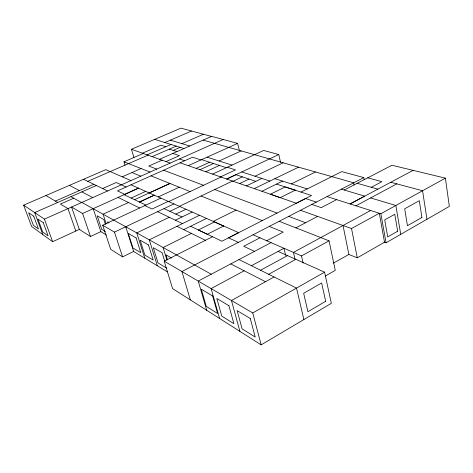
<?xml version="1.0" encoding="UTF-8"?>
<svg xmlns="http://www.w3.org/2000/svg" width="473" height="473" viewBox="0 0 473 473"><rect width="100%" height="100%" fill="white"/><g stroke="black" fill="none" stroke-linecap="round" stroke-linejoin="round"><path stroke-width="0.71" d="M212.501 236.725L164.19 261.185L172.586 288.625L261.155 344.852L331.331 303.317L324.579 272.158L278.089 251.405M383.999 242.034L386.057 242.779L449.35 206.382L445.383 178.15L391.904 165.254L367.752 177.836M333.435 263.142L348.838 254.444L357.281 257.826L384.519 242.223L379.316 213.258L351.528 228.542L300.491 210.29M325.235 276.084L335.268 270.361L329.054 240.828L279.165 221.305M164.19 261.185L252.742 312.943L324.579 272.158M268.688 274.287L295.826 259.322M327.038 196.579L380.871 213.755L445.383 178.15M274.098 276.971L231.457 300.503L239.917 331.372M253.067 234.791L301.514 255.917L329.054 240.828M343.055 225.509L370.643 210.491M260.552 270.249L287.519 255.615M244.174 270.769L211.118 288.613L219.59 318.471M355.938 205.796L396.817 183.867M251.411 265.714L283.954 248.26L285.627 255.349M413.089 170.363L350.097 203.934L364.695 196.153L341.376 189.17M371.287 187.278L381.918 181.656L367.692 177.818L344.226 190.022M295.915 227.862L317.566 216.398M271.064 242.637L198.24 281.086L206.707 310.288M266.731 240.745L283.191 232.101L269.267 226.419M259.967 237.801L243.707 246.315L254.539 251.364M336.61 199.63L321.279 207.665L311.813 204.442M364.192 179.734L363.796 177.582L181.922 271.543L190.365 299.912M300.999 192.079L341.737 171.604L363.796 177.582M191.417 233.42L163.114 247.515L166.951 260.138M213.264 221.388L236.086 210.095M291.344 183.891L315.491 171.977M183.725 229.642L206.583 218.42M261.888 191.269L282.576 181.112M199.517 215.28L149.285 239.841L157.332 265.767M160.873 198.11L102.688 225.231L110.741 249.366L122.584 256.88L133.658 251.459L167.43 271.869M175.353 220.193L192.198 212.028M254.285 188.626L298.558 167.176M169.275 217.278L136.774 232.905L144.768 258.175M246.398 185.883L261.859 178.451M175.838 214.103L185.954 209.255M239.663 183.542L248.999 179.072M169.86 211.325L179.876 206.553M255 176.228L283.156 162.807M179.35 206.323L232.533 181.058M233.1 181.254L242.365 176.861M102.688 225.231L114.442 232.101L173.952 203.922M168.264 201.397L152.052 209.031L144.856 205.584M280.536 162.316L278.768 154.541L226.703 179.031L235.891 174.703L255.834 181.348M168.707 201.593L221.033 177.056M90.491 236.506L82.598 213.489L71.547 207.026L79.328 229.417L90.491 236.506L100.873 231.646L106.478 235.034M220.554 176.89L235.507 169.913L227.342 167.265M154.275 195.183L139.47 202.036L154.287 195.189M158.219 196.934L179.22 187.219M212.554 174.105L263.662 150.449L278.768 154.541M130.92 180.58L105.775 169.665L23.65 205.164L31.608 226.466L52.657 241.703L79.836 229.186M205.749 171.74L219.431 165.432M128.455 202.515L103.055 214.198L106.259 223.859M134.539 199.689L169.896 183.465M149.267 192.954L169.949 183.489M131.127 198.057L145.725 191.382M199.937 169.718L213.524 163.51M219.088 160.997L241.212 150.905M196.129 168.394L209.645 162.245M82.598 213.489L138.465 188.153M138.471 188.159L124.062 194.693L145.897 205.099M239.368 150.408L237.629 143.39L188.254 165.651M23.65 205.164L44.415 219.117L223.191 139.482M102.582 188.556L116.216 182.519L126.096 187.012M166.005 161.589L179.421 155.641L172.834 153.447M159.561 159.289L211.662 136.354L237.629 143.39M73.735 198.205L60.384 204.088L67.988 208.617L75.828 231.031M122.253 176.819L141.049 168.53M162.062 160.181L148.758 166.053L156.723 169.086M173.207 150.39L180.148 147.345M96.344 185.517L34.7 212.59L42.812 234.578M152.117 156.64L176.228 146.116M181.91 143.638L203.431 134.243M55.353 201.096L93.79 184.269M147.127 154.86L171.031 144.484M87.765 181.33L147.984 155.168M125.043 165.231L123.973 161.801L143.236 153.477M164.841 142.539L191.553 131.021M142.42 153.187L160.98 145.176L165.834 146.742M133.948 157.509L131.435 149.273L180.958 128.148L211.496 136.425M390.775 182.253L422.566 190.743L426.953 219.259M357.162 183.288L377.856 189.141M203.142 140.109L353.68 182.809L354.094 184.973M370.607 197.927L395.848 205.489L400.743 234.336M170.416 140.132L189.72 146.015M154.689 139.352L183.967 148.546M207.044 157.184L232.03 165.101M274.843 178.664L307.267 188.934M241.774 171.941L269.9 181.058M169.328 149.131L176.985 151.62M201.61 159.632L226.401 167.702M276.492 184.098L311.506 195.503L296.329 203.254L180.083 162.807M200.942 159.933L192.612 157.213L117.47 190.879L124.795 194.362M316.313 202.119L305.552 198.524L228.536 237.83L238.362 242.383M179.409 158.981L184.671 160.773M131.435 149.273L170.203 163.084M288.684 216.392L305.582 222.742M163.575 170.203L203.485 185.286M214.707 189.525L277.03 213.081M123.973 161.801L150.024 172.071M150.97 175.85L190.063 191.577M201.066 196.005L262.249 220.625M131.961 172.539L140.788 176.187M130.95 184.819L238.676 232.681L221.943 241.218L190.578 226.277M164.03 208.611L182.004 216.971M157.586 211.679L182.489 223.611M83.55 179.273L107.566 190.986M118.067 197.412L139.653 208.014M176.949 226.319L205.442 240.302M239.013 259.559L296.512 288.092L303.897 319.559M230.789 263.904L265.507 281.713M69.454 185.363L79.375 190.578M81.853 191.878L92.732 197.59M81.859 202.438L211.248 274.222M70.956 196.667L81.575 202.562M109.032 222.535L107.755 221.807L108.211 223.191M171.598 258.057L165.976 254.87L167.424 259.636M45.976 195.515L57.694 202.491M105.367 231.516L101.719 229.34L97.184 215.806L103.835 219.578L105.432 224.391M166.863 268.226L158.017 262.941L153.282 247.657L162.109 252.671L164.799 261.463M44.415 219.117L52.657 241.703M93.169 208.711L100.873 231.646M114.442 232.101L122.584 256.88M125.729 226.774L133.658 251.459M252.742 312.943L261.155 344.852M295.117 259.588L293.443 252.399L343.026 225.503L348.867 254.456M301.514 255.917L303.128 263.023M351.528 228.542L357.281 257.826M380.871 213.755L386.057 242.779M325.666 301.289L307.929 311.725L303.666 293.284L321.64 282.966L325.666 301.289M397.675 231.244L387.7 236.908L384.685 219.886L394.778 214.287L397.675 231.244M421.928 217.468L407.46 225.686L404.675 208.8L419.303 200.682L421.928 217.468M223.67 226.011L207.28 234.265L198.341 229.979L214.494 221.932L223.64 226.029M295.235 190.181L280.247 197.661L270.385 194.226L285.184 186.93L295.235 190.181M136.106 237.907L128.284 233.467L132.948 247.982L140.794 252.665L136.106 237.907M148.457 244.919L140.168 240.213L144.862 255.095L153.181 260.055L148.457 244.919M212.643 295.974L201.297 289.192L206.269 306.368L217.621 313.487L212.643 295.974M228.92 305.706L216.811 298.469L221.79 316.1L233.893 323.692L228.92 305.706M250.276 318.471L237.139 310.619L242.099 328.841L255.225 337.078L250.276 318.471M33.731 216.185L28.687 212.726L33.388 225.349L38.473 228.991L33.731 216.185M43.285 222.736L37.929 219.058L42.7 232.018L48.104 235.885L43.285 222.736"/></g></svg>
